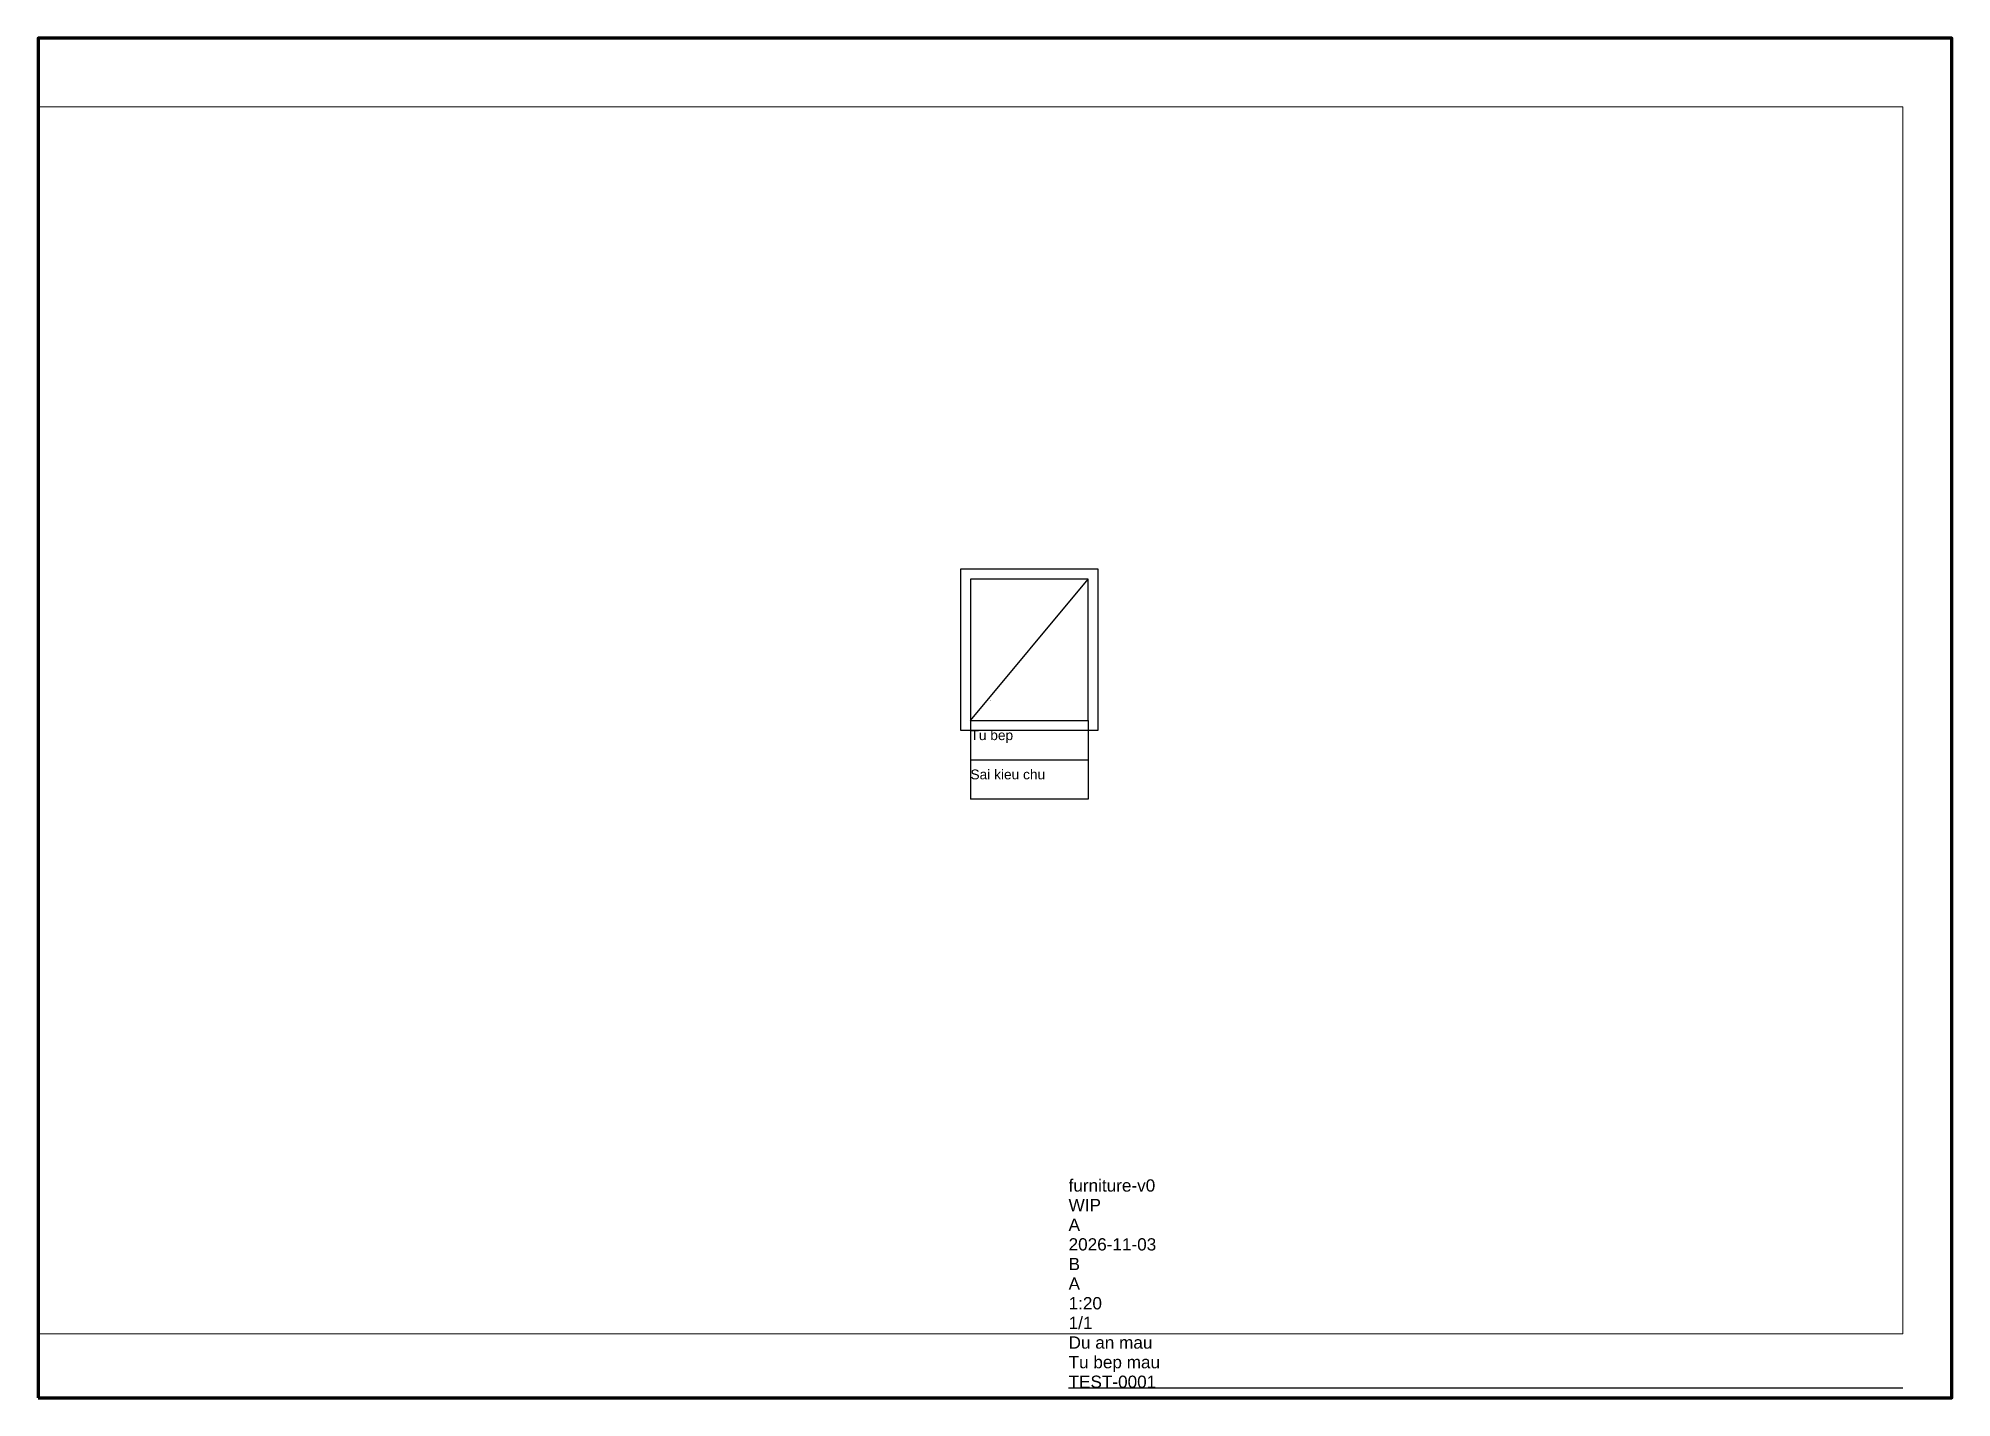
# Paper-space layout 'A3' of a CAD drawing. Header units: millimetres. Extents: x 20 to 410, y 10 to 287.
# The model-space entities are those that its viewports show. They can reach past a viewport. Long polylines and large blocks are cut down to what shows.
import ezdxf

# ---------------------------------------------------------------- set-up
doc = ezdxf.new("R2010")
doc.units = ezdxf.units.MM
for name, color, linetype in [('FN-ANNO-DIMS', 7, 'Continuous'), ('FN-ANNO-TEXT', 7, 'Continuous'), ('FN-PART-HIDD', 7, 'Continuous'), ('FN-PART-OUTL', 7, 'Continuous'), ('FN-SHT-FRAM', 7, 'Continuous'), ('FN-SHT-TTLB', 7, 'Continuous')]:
    doc.layers.add(name, color=color, linetype=linetype)
doc.layers.add('FN-VPRT', color=7, linetype='Continuous', plot=False)
doc.styles.add('Arial', font='arial.ttf')
doc.styles.add('OpenSansCondensed-Light', font='OpenSansCondensed-Light.ttf')
doc.styles.add('STD', font='arial.ttf')
doc.dimstyles.new('EZDXF', dxfattribs={"dimtxt": 0.25, "dimasz": 0.175, "dimexe": 0.375, "dimexo": 0.125, "dimgap": 0.1, "dimtad": 1, "dimlfac": 100, "dimzin": 12, "dimdsep": 46, "dimtxsty": 'OpenSansCondensed-Light', "dimblk": 'ARCHTICK', "dimcen": 2.5, "dimazin": 3, "dimtfac": 0.5, "dimtmove": 2, "dimatfit": 3})

# ---------------------------------------------------------------- blocks, each defined once
blk = doc.blocks.new('FN_TTLB')
at = {"layer": 'FN-SHT-TTLB'}
blk.add_line((0, 0), (170, 0), dxfattribs=at)
at = {"layer": 'FN-SHT-TTLB', "style": 'STD'}
for tag, p in [('STD_VER', (0, 40)), ('STATUS', (0, 36)), ('REV', (0, 32)), ('DATE', (0, 28)), ('CHECKED_BY', (0, 24)), ('DRAWN_BY', (0, 20)), ('SCALE', (0, 16)), ('SHEET', (0, 12)), ('PROJECT', (0, 8)), ('TITLE', (0, 4)), ('DWG_NO', (0, 0))]:
    blk.add_attdef(tag, p, '', height=2.5, dxfattribs=at)
blk = doc.blocks.new('_ARCHTICK')
at = {"color": 0, "linetype": 'BYBLOCK', "const_width": 0.15}
blk.add_lwpolyline([(-0.5, -0.5), (0.5, 0.5)], dxfattribs=at)
blk = doc.blocks.new('FN_PART_TAG')
at = {"layer": 'FN-PART-OUTL'}
blk.add_attdef('PART_ID', (0, 0), '', height=2.5, dxfattribs=at)

msp = doc.modelspace()

# ---------------------------------------------------------------- linework, layer by layer
at = {"layer": 'FN-PART-HIDD'}
msp.add_line((0, 0), (600, 720), dxfattribs=at)
at = {"layer": 'FN-PART-OUTL'}
msp.add_lwpolyline([(0, 0), (600, 0), (600, 720), (0, 720)], close=True, dxfattribs=at)
at = {"layer": 'FN-VPRT'}
msp.add_lwpolyline([(-50, -50), (650, -50), (650, 770), (-50, 770)], close=True, dxfattribs=at)

# ---------------------------------------------------------------- block references
at = {"layer": 'FN-PART-OUTL'}
msp.add_blockref('FN_PART_TAG', (100, 100), dxfattribs=at).add_auto_attribs({'PART_ID': 'P-001'})
msp.add_blockref('FN_PART_TAG', (100, 100), dxfattribs=at).add_auto_attribs({'PART_ID': 'P-001'})

# ---------------------------------------------------------------- texts
at = {"layer": 'FN-ANNO-TEXT'}
for s, style, p in [('Tu bep', 'STD', (0, -100)), ('Sai kieu chu', 'Arial', (0, -300))]:
    msp.add_text(s, height=50, dxfattribs=dict(at, style=style)).set_placement(p)

# ---------------------------------------------------------------- dimensions: what is measured, and where the dimension line sits
at = {"layer": 'FN-ANNO-DIMS'}
msp.add_linear_dim(base=(0, -200), p1=(0, 0), p2=(600, 0), dimstyle='EZDXF', dxfattribs=at).render()
msp.add_linear_dim(base=(0, -400), p1=(0, 0), p2=(600, 0), text='999', dimstyle='EZDXF', dxfattribs=at).render()

psp = doc.layouts.new('A3')

# ---------------------------------------------------------------- linework, layer by layer
at = {"layer": 'FN-SHT-FRAM', "lineweight": 70}
psp.add_lwpolyline([(20, 10), (410, 10), (410, 287), (20, 287)], close=True, dxfattribs=at)

# ---------------------------------------------------------------- block references
at = {"layer": 'FN-SHT-TTLB'}
psp.add_blockref('FN_TTLB', (230, 12), dxfattribs=at).add_auto_attribs({'DWG_NO': 'TEST-0001', 'TITLE': 'Tu bep mau', 'PROJECT': 'Du an mau', 'SHEET': '1/1', 'SCALE': '1:20', 'DRAWN_BY': 'A', 'CHECKED_BY': 'B', 'DATE': '2026-11-03', 'REV': 'A', 'STATUS': 'WIP', 'STD_VER': 'furniture-v0'})

# ---------------------------------------------------------------- viewports
at = {"layer": 'VIEWPORTS'}
psp.add_viewport(center=(210, 148), size=(380, 250), view_center_point=(0, 0), view_height=6250, dxfattribs=at)

doc.saveas('drawing.dxf')
